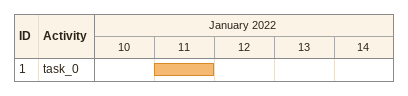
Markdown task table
| ID | Task | Start | Finish |
|---|---|---|---|
| 1 | task_0 | 2022-01-11 | 2022-01-11 |
